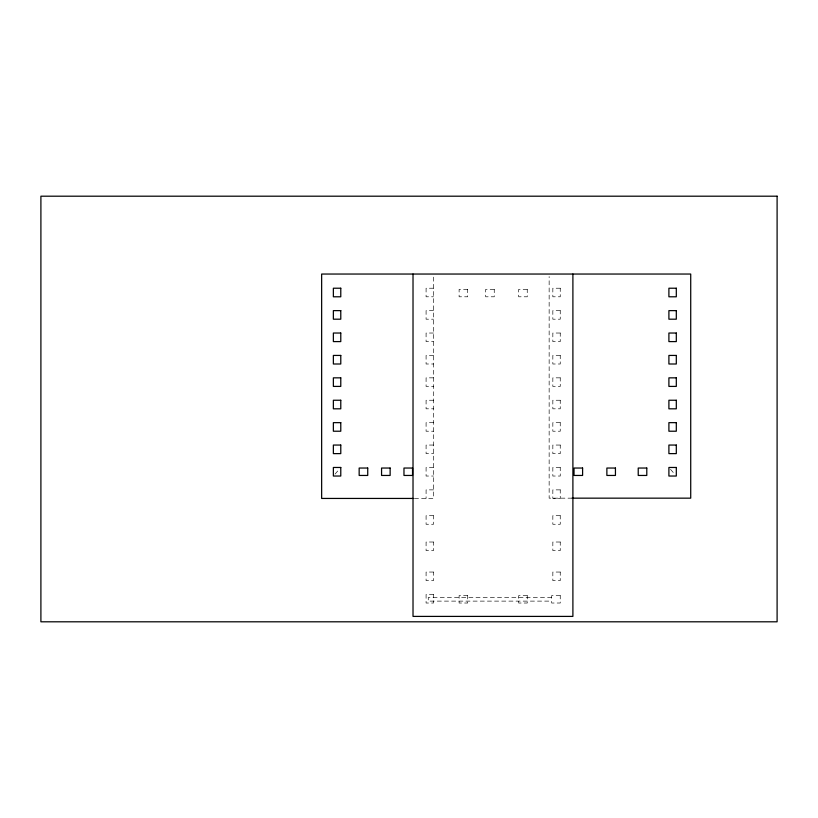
<?xml version="1.0" encoding="UTF-8"?>
<svg xmlns="http://www.w3.org/2000/svg" width="818" height="818" viewBox="0 0 818 818"><rect width="100%" height="100%" fill="white"/><g stroke="black" fill="none" stroke-linecap="round" stroke-linejoin="round"><path stroke-width="0.61" stroke-dasharray="4.09 3.07" d="M335.012 474.123L339.133 469.368M433.499 288.222L426.086 288.222L426.086 296.791L433.499 296.791M433.499 310.625L426.086 310.625L426.086 319.194L433.499 319.194M433.499 333.028L426.086 333.028L426.086 341.597L433.499 341.597M433.499 355.431L426.086 355.431L426.086 364L433.499 364M433.499 377.844L426.086 377.844L426.086 386.413L433.499 386.413M433.499 400.247L426.086 400.247L426.086 408.816L433.499 408.816M433.499 422.65L426.086 422.65L426.086 431.219L433.499 431.219M433.499 445.053L426.086 445.053L426.086 453.622L433.499 453.622M433.499 467.467L426.086 467.467L426.086 476.035L433.499 476.035M433.499 489.87L426.086 489.87L426.086 498.438M572.099 498.162L549.144 498.162L549.144 276.586M414.429 498.438L433.499 498.438L433.499 276.586M551.68 597.508L428.264 597.508L428.264 601.118L551.68 601.118M670.545 469.368L674.666 474.123M560.248 288.222L552.835 288.222L552.835 296.791L560.248 296.791L560.248 288.222M467.681 289.378L459.113 289.378L459.113 296.791L467.681 296.791L467.681 289.378M494.256 289.378L485.688 289.378L485.688 296.791L494.256 296.791L494.256 289.378M527.252 289.378L518.684 289.378L518.684 296.791L527.252 296.791L527.252 289.378M560.248 310.625L552.835 310.625L552.835 319.194L560.248 319.194L560.248 310.625M560.248 333.028L552.835 333.028L552.835 341.597L560.248 341.597L560.248 333.028M560.248 355.431L552.835 355.431L552.835 364L560.248 364L560.248 355.431M560.248 377.844L552.835 377.844L552.835 386.413L560.248 386.413L560.248 377.844M560.248 400.247L552.835 400.247L552.835 408.816L560.248 408.816L560.248 400.247M560.248 422.65L552.835 422.65L552.835 431.219L560.248 431.219L560.248 422.65M560.248 445.053L552.835 445.053L552.835 453.622L560.248 453.622L560.248 445.053M560.248 467.467L552.835 467.467L552.835 476.035L560.248 476.035L560.248 467.467M560.248 489.87L552.835 489.87L552.835 498.438L560.248 498.438L560.248 489.87M433.499 515.698L426.086 515.698L426.086 524.266L433.499 524.266L433.499 515.698M560.248 515.698L552.835 515.698L552.835 524.266L560.248 524.266L560.248 515.698M433.499 542.017L426.086 542.017L426.086 550.586L433.499 550.586L433.499 542.017M560.248 542.017L552.835 542.017L552.835 550.586L560.248 550.586L560.248 542.017M433.499 572.048L426.086 572.048L426.086 580.616L433.499 580.616L433.499 572.048M560.248 572.048L552.835 572.048L552.835 580.616L560.248 580.616L560.248 572.048M433.499 594.451L426.086 594.451L426.086 603.019L433.499 603.019L433.499 594.451M467.681 595.606L459.113 595.606L459.113 603.019L467.681 603.019L467.681 595.606M527.252 595.606L518.684 595.606L518.684 603.019L527.252 603.019L527.252 595.606M560.248 595.606L551.68 595.606L551.68 603.019L560.248 603.019L560.248 595.606"/><path stroke-width="1.23" d="M572.099 498.162L690.719 498.162L690.719 274.04L321.648 274.04L321.648 498.438L413.162 498.438M572.897 274.04L572.897 616.404L413.018 616.404L413.018 274.04M777.1 196.197L40.9 196.197L40.9 621.803L777.1 621.803L777.1 196.197M340.779 288.222L333.366 288.222L333.366 296.791L340.779 296.791L340.779 288.222M676.312 288.222L668.899 288.222L668.899 296.791L676.312 296.791L676.312 288.222M340.779 310.625L333.366 310.625L333.366 319.194L340.779 319.194L340.779 310.625M676.312 310.625L668.899 310.625L668.899 319.194L676.312 319.194L676.312 310.625M340.779 333.028L333.366 333.028L333.366 341.597L340.779 341.597L340.779 333.028M676.312 333.028L668.899 333.028L668.899 341.597L676.312 341.597L676.312 333.028M340.779 355.431L333.366 355.431L333.366 364L340.779 364L340.779 355.431M676.312 355.431L668.899 355.431L668.899 364L676.312 364L676.312 355.431M340.779 377.844L333.366 377.844L333.366 386.413L340.779 386.413L340.779 377.844M676.312 377.844L668.899 377.844L668.899 386.413L676.312 386.413L676.312 377.844M340.779 400.247L333.366 400.247L333.366 408.816L340.779 408.816L340.779 400.247M676.312 400.247L668.899 400.247L668.899 408.816L676.312 408.816L676.312 400.247M340.779 422.65L333.366 422.65L333.366 431.219L340.779 431.219L340.779 422.65M676.312 422.65L668.899 422.65L668.899 431.219L676.312 431.219L676.312 422.65M340.779 445.053L333.366 445.053L333.366 453.622L340.779 453.622L340.779 445.053M676.312 445.053L668.899 445.053L668.899 453.622L676.312 453.622L676.312 445.053M340.779 467.467L333.366 467.467L333.366 476.035L340.779 476.035L340.779 467.467M676.312 467.467L668.899 467.467L668.899 476.035L676.312 476.035L676.312 467.467M367.732 468.039L359.163 468.039L359.163 475.452L367.732 475.452L367.732 468.039M390.135 468.039L381.566 468.039L381.566 475.452L390.135 475.452L390.135 468.039M412.538 468.039L403.969 468.039L403.969 475.452L412.538 475.452L412.538 468.039M582.6 468.039L574.031 468.039L574.031 475.452L582.6 475.452L582.6 468.039M615.443 468.039L606.874 468.039L606.874 475.452L615.443 475.452L615.443 468.039M646.793 468.039L638.224 468.039L638.224 475.452L646.793 475.452L646.793 468.039"/></g></svg>
